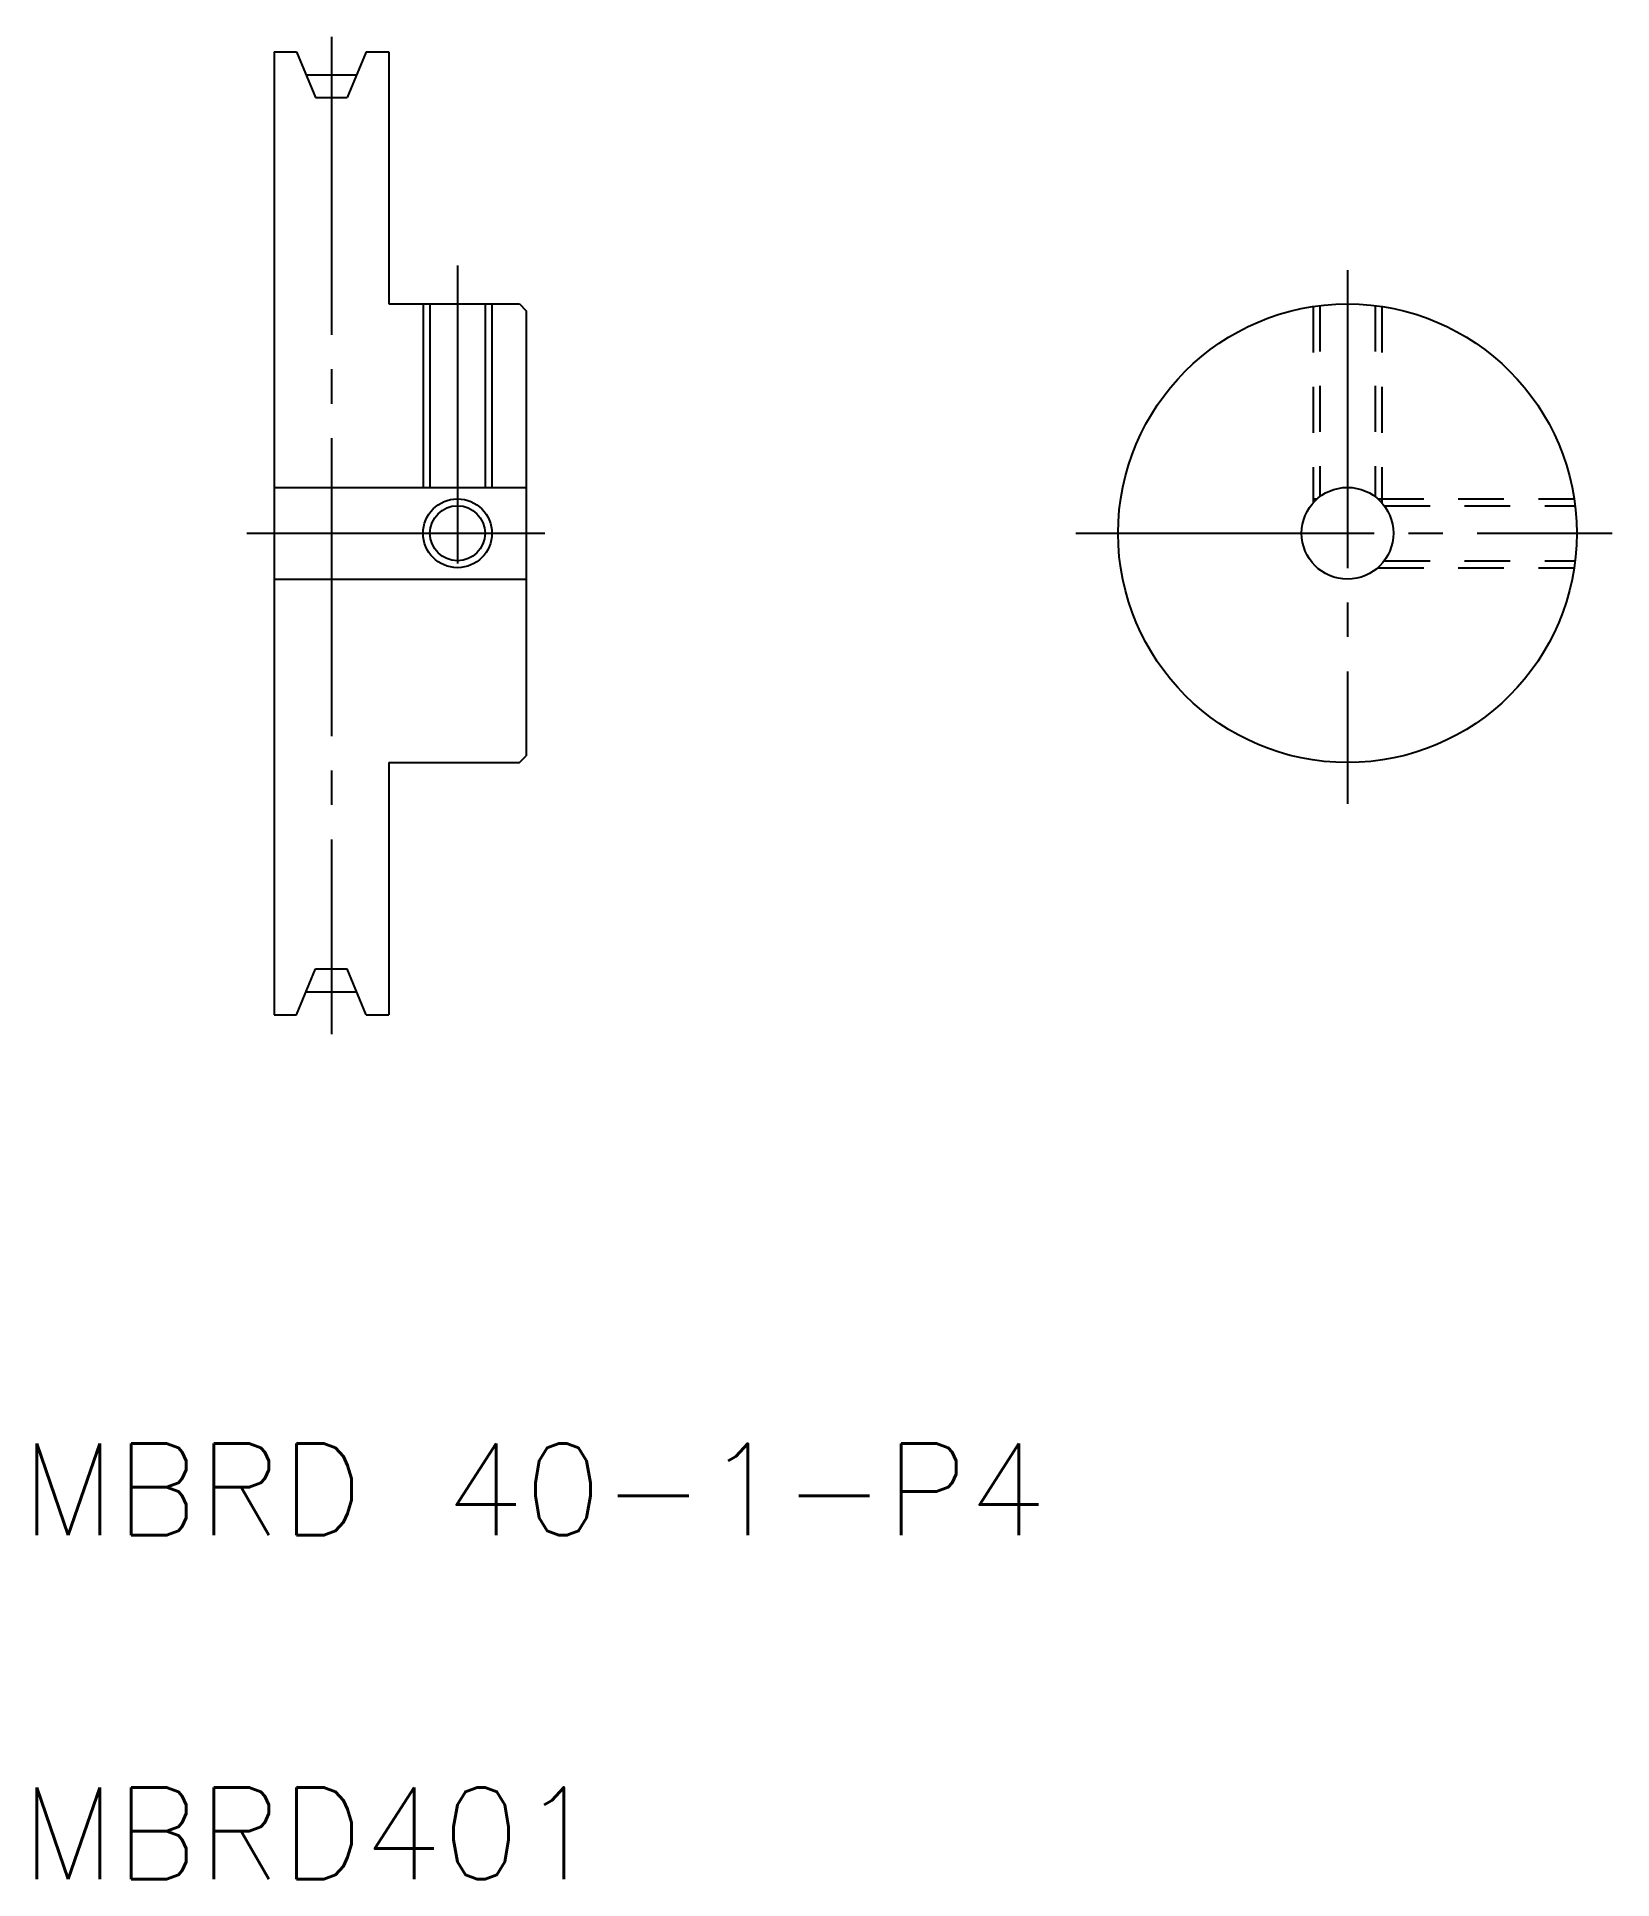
# Model space of a CAD drawing. Extents: x 127.3 to 196, y 46.5 to 126.9.
import ezdxf

# ---------------------------------------------------------------- set-up
doc = ezdxf.new("R2010")
doc.units = 0
doc.linetypes.add('CENTER', pattern=[17.5, 13, -1.5, 1.5, -1.5])
doc.linetypes.add('DASHED', pattern=[3.5, 2, -1.5])
doc.layers.get('0').update_dxf_attribs({"linetype": 'CONTINUOUS'})
doc.layers.add('CENTER', color=1, linetype='CENTER')
doc.styles.get("Standard").update_dxf_attribs({"font": 'txt.shx', "bigfont": '@extfont2.shx'})

msp = doc.modelspace()

# ---------------------------------------------------------------- linework, layer by layer
at = {"color": 7, "linetype": 'CONTINUOUS'}
for p, q in [((137.625, 126.23), (137.625, 84.23)), ((137.625, 126.23), (138.611, 126.23)), ((138.611, 126.23), (139.439, 124.23)), ((141.639, 126.23), (140.811, 124.23)), ((141.639, 126.23), (142.625, 126.23)), ((142.625, 126.23), (142.625, 115.23)), ((139.439, 124.23), (140.811, 124.23)), ((142.625, 123.48), (142.625, 123.48)), ((142.625, 120.73), (142.625, 120.73)), ((142.625, 115.23), (148.325, 115.23)), ((144.425, 115.23), (144.425, 107.23)), ((146.825, 115.23), (146.825, 107.23)), ((148.325, 115.23), (148.625, 114.93)), ((148.625, 114.93), (148.625, 95.53)), ((137.625, 107.23), (148.625, 107.23)), ((137.625, 103.23), (148.625, 103.23)), ((142.625, 95.23), (142.625, 84.23)), ((142.625, 95.23), (148.325, 95.23)), ((148.325, 95.23), (148.625, 95.53)), ((142.625, 86.98), (142.625, 86.98)), ((138.611, 84.23), (139.439, 86.23)), ((139.439, 86.23), (140.811, 86.23)), ((141.639, 84.23), (140.811, 86.23)), ((137.625, 84.23), (138.611, 84.23)), ((141.639, 84.23), (142.625, 84.23))]:
    msp.add_line(p, q, dxfattribs=at)
at = {"color": 3, "linetype": 'CONTINUOUS'}
for p, q in [((144.125, 115.23), (144.125, 107.23)), ((147.125, 115.23), (147.125, 107.23))]:
    msp.add_line(p, q, dxfattribs=at)
at = {"color": 3, "linetype": 'DASHED'}
for p, q in [((182.93, 115.117), (182.93, 106.553)), ((183.23, 115.158), (183.23, 106.83)), ((185.63, 115.158), (185.63, 106.83)), ((185.93, 115.117), (185.93, 106.553)), ((182.93, 106.73), (183.107, 106.73)), ((185.753, 106.73), (194.317, 106.73)), ((186.03, 106.43), (194.358, 106.43)), ((185.753, 103.73), (194.317, 103.73)), ((186.03, 104.03), (194.358, 104.03))]:
    msp.add_line(p, q, dxfattribs=at)
at = {"color": 7, "linetype": 'CONTINUOUS'}
for centre, radius in [((184.43, 105.23), 10), ((184.43, 105.23), 2), ((145.625, 105.23), 1.2)]:
    msp.add_circle(centre, radius, dxfattribs=at)
at = {"color": 3, "linetype": 'CONTINUOUS'}
msp.add_circle((145.625, 105.23), 1.5, dxfattribs=at)
at = {"layer": 'CENTER', "color": 1, "linetype": 'CENTER'}
for p, q in [((140.125, 126.882), (140.125, 83.38)), ((139.025, 125.23), (141.225, 125.23)), ((145.625, 116.905), (145.625, 103.48)), ((184.43, 116.708), (184.43, 93.424)), ((136.439, 105.23), (150.803, 105.23)), ((172.589, 105.23), (195.969, 105.23)), ((139.025, 85.23), (141.225, 85.23))]:
    msp.add_line(p, q, dxfattribs=at)

# ---------------------------------------------------------------- texts
at = {"color": 7, "linetype": 'CONTINUOUS'}
for s, p in [('MBRD 40-1-P4', (126.598, 61.532)), ('MBRD401', (126.598, 46.532))]:
    msp.add_text(s, height=4, dxfattribs=at).set_placement(p)

doc.saveas('drawing.dxf')
